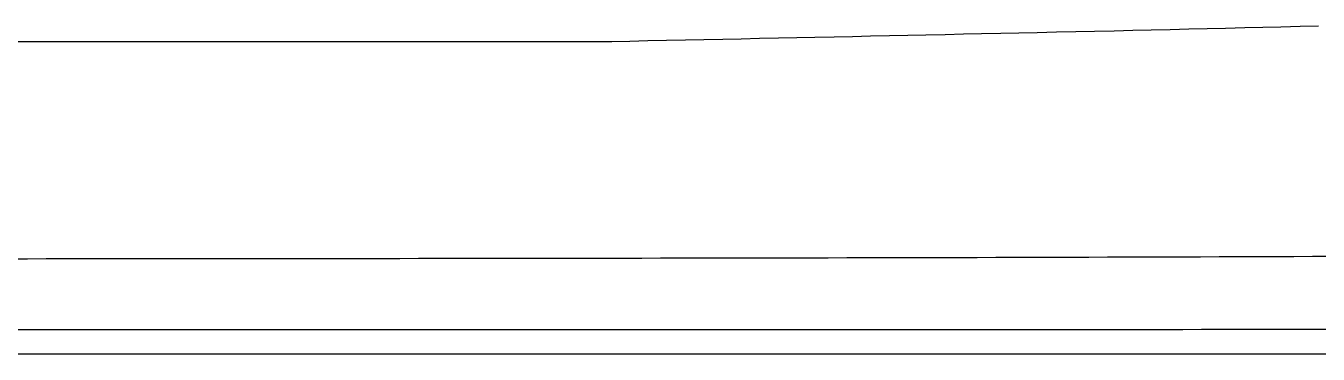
# Model space of a CAD drawing. Extents: x -4 to 218, y -16 to 16.
# Drawn here: x 148.73 to 155.67, y -15.92 to -14.16 of the extents above; entities that cross this region are included whole.
import ezdxf

# ---------------------------------------------------------------- set-up
doc = ezdxf.new("R2010")
doc.units = 0
doc.header["$MEASUREMENT"] = 0
doc.layers.add('Waterlines', color=7, linetype='Continuous')

msp = doc.modelspace()

# ---------------------------------------------------------------- linework, layer by layer
at = {"layer": 'Waterlines', "color": 135}
for points in [[(148.66174, -14.24241), (148.76186, -14.24241), (148.86336, -14.24241), (148.95966, -14.24241), (149.06114, -14.24241), (149.16243, -14.24241), (149.25911, -14.24241), (149.36089, -14.24241), (149.46277, -14.24241), (149.55794, -14.24241), (149.66061, -14.24241), (149.76241, -14.24241), (149.85831, -14.24241), (149.95995, -14.24241), (150.06128, -14.24241), (150.15775, -14.24241), (150.25966, -14.24241), (150.3609, -14.24241), (150.45724, -14.24241), (150.55998, -14.24241), (150.65932, -14.24241), (150.75671, -14.24241), (150.85878, -14.24241), (150.95865, -14.24241), (151.05655, -14.24241), (151.16051, -14.24241), (151.26231, -14.24241), (151.36308, -14.24241), (151.46696, -14.24241), (151.56544, -14.24241), (151.66748, -14.24241), (151.77013, -14.24241), (151.87462, -14.24241), (151.97159, -14.24039), (152.06949, -14.23835), (152.16965, -14.23626), (152.27156, -14.23413), (152.36882, -14.2321), (152.47067, -14.22997), (152.57024, -14.22789), (152.66757, -14.22585), (152.77, -14.2237), (152.86932, -14.22161), (152.96561, -14.21958), (153.06909, -14.2174), (153.16705, -14.21532), (153.26463, -14.21325), (153.36734, -14.21107), (153.46509, -14.20898), (153.56197, -14.20691), (153.66594, -14.20467), (153.76352, -14.20257), (153.86032, -14.20047), (153.96404, -14.19822), (154.06146, -14.19609), (154.15875, -14.19395), (154.26393, -14.19163), (154.36676, -14.18935), (154.46722, -14.18711), (154.57307, -14.18474), (154.6731, -14.18248), (154.77112, -14.18025), (154.87434, -14.17789), (154.97356, -14.1756), (155.07162, -14.17333), (155.17143, -14.17099), (155.27386, -14.16858), (155.37143, -14.16625), (155.46854, -14.16392), (155.57234, -14.1614), (155.67105, -14.15899)], [(155.73721, -15.39668), (155.63718, -15.39709), (155.5372, -15.39749), (155.43727, -15.39787), (155.3372, -15.39825), (155.23723, -15.39862), (155.13724, -15.39897), (155.03719, -15.39932), (154.93719, -15.39966), (154.83711, -15.39999), (154.73715, -15.40031), (154.63713, -15.40062), (154.5372, -15.40093), (154.43715, -15.40122), (154.33719, -15.40151), (154.23715, -15.40179), (154.13712, -15.40207), (154.03711, -15.40233), (153.93715, -15.40259), (153.83708, -15.40284), (153.73711, -15.40309), (153.63712, -15.40333), (153.53712, -15.40356), (153.43719, -15.40379), (153.33713, -15.40401), (153.23714, -15.40423), (153.13719, -15.40444), (153.03719, -15.40464), (152.93712, -15.40484), (152.83716, -15.40503), (152.73715, -15.40522), (152.63713, -15.40541), (152.53714, -15.40558), (152.43716, -15.40576), (152.33722, -15.40593), (152.23715, -15.40609), (152.13715, -15.40626), (152.03714, -15.40641), (151.93713, -15.40657), (151.83713, -15.40671), (151.73715, -15.40686), (151.63712, -15.407), (151.53709, -15.40714), (151.4371, -15.40727), (151.33716, -15.4074), (151.23714, -15.40753), (151.13712, -15.40766), (151.03711, -15.40778), (150.9371, -15.4079), (150.83711, -15.40801), (150.73714, -15.40812), (150.63713, -15.40823), (150.53719, -15.40834), (150.43715, -15.40844), (150.33711, -15.40855), (150.23715, -15.40864), (150.13718, -15.40874), (150.03711, -15.40884), (149.9371, -15.40893), (149.83714, -15.40902), (149.73715, -15.40911), (149.63705, -15.40919), (149.53705, -15.40928), (149.43709, -15.40936), (149.3371, -15.40944), (149.23709, -15.40952), (149.13705, -15.40959), (149.03706, -15.40967), (148.93707, -15.40974), (148.83708, -15.40981), (148.73698, -15.40988), (148.63705, -15.40995)], [(155.74146, -15.78866), (155.64151, -15.78872), (155.54146, -15.78878), (155.44148, -15.78883), (155.34142, -15.78888), (155.24149, -15.78892), (155.14149, -15.78896), (155.04146, -15.78901), (154.94138, -15.78905), (154.84148, -15.78909), (154.74141, -15.78913), (154.6414, -15.78916), (154.54143, -15.7892), (154.44148, -15.78924), (154.34137, -15.78928), (154.24142, -15.78931), (154.1414, -15.78934), (154.04143, -15.78938), (153.94144, -15.78941), (153.84135, -15.78944), (153.74141, -15.78947), (153.64143, -15.7895), (153.54144, -15.78953), (153.44145, -15.78956), (153.34142, -15.78958), (153.24142, -15.78961), (153.14145, -15.78963), (153.04146, -15.78965), (152.94141, -15.78967), (152.84146, -15.78969), (152.74142, -15.78971), (152.64142, -15.78973), (152.5414, -15.78975), (152.44142, -15.78976), (152.3414, -15.78977), (152.24135, -15.78979), (152.14139, -15.7898), (152.0414, -15.78981), (151.94133, -15.78981), (151.84138, -15.78982), (151.74136, -15.78982), (151.64131, -15.78983), (151.54129, -15.78983), (151.44128, -15.78983), (151.34129, -15.78983), (151.2413, -15.78983), (151.1413, -15.78982), (151.04131, -15.78982), (150.94119, -15.78981), (150.84128, -15.7898), (150.74126, -15.78979), (150.6412, -15.78978), (150.54123, -15.78976), (150.44124, -15.78975), (150.34122, -15.78973), (150.24126, -15.78971), (150.14122, -15.78969), (150.04121, -15.78967), (149.94118, -15.78965), (149.84122, -15.78962), (149.74115, -15.78959), (149.64117, -15.78956), (149.54118, -15.78953), (149.44118, -15.7895), (149.34119, -15.78946), (149.24118, -15.78943), (149.14114, -15.78939), (149.04111, -15.78935), (148.94113, -15.78931), (148.84116, -15.78927), (148.74107, -15.78923), (148.64114, -15.78919)], [(155.74663, -15.92031), (155.64661, -15.92031), (155.5466, -15.92031), (155.44656, -15.92031), (155.34653, -15.92031), (155.24652, -15.92031), (155.14647, -15.92031), (155.04645, -15.92031), (154.94641, -15.92031), (154.84639, -15.92031), (154.74638, -15.92031), (154.64638, -15.92031), (154.54634, -15.92031), (154.44635, -15.92031), (154.34631, -15.92031), (154.24631, -15.92031), (154.1463, -15.92031), (154.04623, -15.92031), (153.94624, -15.92031), (153.84619, -15.92031), (153.74617, -15.92031), (153.64616, -15.92031), (153.54616, -15.92031), (153.44611, -15.92031), (153.3461, -15.92031), (153.24606, -15.92031), (153.14607, -15.92031), (153.04601, -15.92031), (152.94601, -15.92031), (152.84599, -15.92031), (152.74596, -15.92031), (152.64594, -15.92031), (152.54593, -15.92031), (152.44589, -15.92031), (152.34589, -15.92031), (152.24583, -15.92031), (152.14583, -15.92031), (152.04581, -15.92031), (151.94582, -15.92031), (151.84578, -15.92031), (151.74577, -15.92031), (151.64571, -15.92031), (151.54572, -15.92031), (151.44568, -15.92031), (151.34566, -15.92031), (151.24565, -15.92031), (151.14565, -15.92031), (151.04562, -15.92031), (150.94557, -15.92031), (150.84555, -15.92031), (150.74551, -15.92031), (150.64549, -15.92031), (150.54547, -15.92031), (150.44545, -15.92031), (150.34543, -15.92031), (150.24541, -15.92031), (150.14537, -15.92031), (150.04535, -15.92031), (149.94534, -15.92031), (149.84534, -15.92031), (149.74529, -15.92031), (149.64531, -15.92031), (149.54526, -15.92031), (149.44522, -15.92031), (149.34521, -15.92031), (149.24519, -15.92031), (149.14516, -15.92031), (149.04514, -15.92031), (148.94513, -15.92031), (148.84508, -15.92031), (148.7451, -15.92031), (148.64507, -15.92031)], [(155.7485, -15.92031), (155.64847, -15.92031), (155.54842, -15.92031), (155.44839, -15.92031), (155.34836, -15.92031), (155.24828, -15.92031), (155.14828, -15.92031), (155.04823, -15.92031), (154.94818, -15.92031), (154.84816, -15.92031), (154.74811, -15.92031), (154.64807, -15.92031), (154.54799, -15.92031), (154.44798, -15.92031), (154.34793, -15.92031), (154.24792, -15.92031), (154.14784, -15.92031), (154.04784, -15.92031), (153.94778, -15.92031), (153.84773, -15.92031), (153.74771, -15.92031), (153.64767, -15.92031), (153.54761, -15.92031), (153.44759, -15.92031), (153.34758, -15.92031), (153.24756, -15.92031), (153.14749, -15.92031), (153.04745, -15.92031), (152.9474, -15.92031), (152.8474, -15.92031), (152.74733, -15.92031), (152.64726, -15.92031), (152.54724, -15.92031), (152.44724, -15.92031), (152.34721, -15.92031), (152.24712, -15.92031), (152.14711, -15.92031), (152.04709, -15.92031), (151.94705, -15.92031), (151.84692, -15.92031), (151.74693, -15.92031), (151.64687, -15.92031), (151.54689, -15.92031), (151.44682, -15.92031), (151.34677, -15.92031), (151.24675, -15.92031), (151.1467, -15.92031), (151.04669, -15.92031), (150.94666, -15.92031), (150.8466, -15.92031), (150.74657, -15.92031), (150.64653, -15.92031), (150.54646, -15.92031), (150.44644, -15.92031), (150.34637, -15.92031), (150.24637, -15.92031), (150.14635, -15.92031), (150.0463, -15.92031), (149.94626, -15.92031), (149.84622, -15.92031), (149.74615, -15.92031), (149.64609, -15.92031), (149.5461, -15.92031), (149.44606, -15.92031), (149.34602, -15.92031), (149.24599, -15.92031), (149.1459, -15.92031), (149.04536, -15.92031), (148.94585, -15.92031), (148.84583, -15.92031), (148.74577, -15.92031), (148.64572, -15.92031)], [(155.74904, -15.92031), (155.64906, -15.92031), (155.54893, -15.92031), (155.44902, -15.92031), (155.349, -15.92031), (155.24916, -15.92031), (155.14919, -15.92031), (155.04919, -15.92031), (154.94911, -15.92031), (154.84903, -15.92031), (154.74905, -15.92031), (154.64906, -15.92031), (154.549, -15.92031), (154.44904, -15.92031), (154.34901, -15.92031), (154.24899, -15.92031), (154.14897, -15.92031), (154.04903, -15.92031), (153.94872, -15.92031), (153.84892, -15.92031), (153.74898, -15.92031), (153.649, -15.92031), (153.549, -15.92031), (153.44899, -15.92031), (153.34898, -15.92031), (153.24895, -15.92031), (153.14897, -15.92031), (153.04893, -15.92031), (152.94893, -15.92031), (152.84895, -15.92031), (152.7489, -15.92031), (152.64891, -15.92031), (152.54886, -15.92031), (152.4489, -15.92031), (152.34888, -15.92031), (152.24886, -15.92031), (152.14888, -15.92031), (152.04886, -15.92031), (151.94888, -15.92031), (151.84883, -15.92031), (151.74881, -15.92031), (151.64883, -15.92031), (151.5488, -15.92031), (151.44879, -15.92031), (151.34875, -15.92031), (151.24878, -15.92031), (151.14879, -15.92031), (151.0488, -15.92031), (150.94878, -15.92031), (150.84877, -15.92031), (150.74873, -15.92031), (150.64876, -15.92031), (150.54872, -15.92031), (150.44873, -15.92031), (150.34869, -15.92031), (150.24875, -15.92031), (150.14871, -15.92031), (150.04869, -15.92031), (149.94868, -15.92031), (149.84866, -15.92031), (149.74863, -15.92031), (149.64864, -15.92031), (149.54868, -15.92031), (149.44861, -15.92031), (149.34865, -15.92031), (149.24864, -15.92031), (149.14867, -15.92031), (149.04861, -15.92031), (148.94861, -15.92031), (148.84856, -15.92031), (148.7486, -15.92031), (148.64857, -15.92031)], [(155.7619, -15.92031), (155.66182, -15.92031), (155.5618, -15.92031), (155.46164, -15.92031), (155.36154, -15.92031), (155.26151, -15.92031), (155.1615, -15.92031), (155.06151, -15.92031), (154.96146, -15.92031), (154.86143, -15.92031), (154.7614, -15.92031), (154.66139, -15.92031), (154.56139, -15.92031), (154.4614, -15.92031), (154.36139, -15.92031), (154.26138, -15.92031), (154.16135, -15.92031), (154.0614, -15.92031), (153.96144, -15.92031), (153.86137, -15.92031), (153.76134, -15.92031), (153.66133, -15.92031), (153.56128, -15.92031), (153.4613, -15.92031), (153.3613, -15.92031), (153.26125, -15.92031), (153.16127, -15.92031), (153.06125, -15.92031), (152.96123, -15.92031), (152.86121, -15.92031), (152.76123, -15.92031), (152.66118, -15.92031), (152.56126, -15.92031), (152.46126, -15.92031), (152.36122, -15.92031), (152.26122, -15.92031), (152.16121, -15.92031), (152.0612, -15.92031), (151.96123, -15.92031), (151.86115, -15.92031), (151.76112, -15.92031), (151.66116, -15.92031), (151.56113, -15.92031), (151.46109, -15.92031), (151.36116, -15.92031), (151.26115, -15.92031), (151.16116, -15.92031), (151.06111, -15.92031), (150.96111, -15.92031), (150.86107, -15.92031), (150.76106, -15.92031), (150.6611, -15.92031), (150.56108, -15.92031), (150.46106, -15.92031), (150.36105, -15.92031), (150.26106, -15.92031), (150.16107, -15.92031), (150.06097, -15.92031), (149.961, -15.92031), (149.86098, -15.92031), (149.761, -15.92031), (149.66095, -15.92031), (149.56099, -15.92031), (149.46097, -15.92031), (149.36096, -15.92031), (149.261, -15.92031), (149.16101, -15.92031), (149.061, -15.92031), (148.96101, -15.92031), (148.86099, -15.92031), (148.76089, -15.92031), (148.6609, -15.92031)], [(155.76312, -15.92031), (155.66309, -15.92031), (155.56306, -15.92031), (155.46312, -15.92031), (155.36311, -15.92031), (155.26309, -15.92031), (155.16307, -15.92031), (155.06311, -15.92031), (154.9631, -15.92031), (154.86313, -15.92031), (154.76303, -15.92031), (154.66307, -15.92031), (154.56305, -15.92031), (154.46306, -15.92031), (154.36307, -15.92031), (154.26308, -15.92031), (154.16306, -15.92031), (154.06308, -15.92031), (153.96306, -15.92031), (153.86307, -15.92031), (153.76306, -15.92031), (153.66304, -15.92031), (153.56306, -15.92031), (153.46306, -15.92031), (153.36304, -15.92031), (153.26306, -15.92031), (153.16306, -15.92031), (153.06303, -15.92031), (152.96301, -15.92031), (152.86299, -15.92031), (152.76302, -15.92031), (152.66304, -15.92031), (152.563, -15.92031), (152.46301, -15.92031), (152.36302, -15.92031), (152.26303, -15.92031), (152.16309, -15.92031), (152.06303, -15.92031), (151.96303, -15.92031), (151.86302, -15.92031), (151.76303, -15.92031), (151.66307, -15.92031), (151.56303, -15.92031), (151.46301, -15.92031), (151.36302, -15.92031), (151.26305, -15.92031), (151.16307, -15.92031), (151.06303, -15.92031), (150.96307, -15.92031), (150.86304, -15.92031), (150.76305, -15.92031), (150.66304, -15.92031), (150.56302, -15.92031), (150.46306, -15.92031), (150.36307, -15.92031), (150.26306, -15.92031), (150.16306, -15.92031), (150.06306, -15.92031), (149.96304, -15.92031), (149.86305, -15.92031), (149.763, -15.92031), (149.66302, -15.92031), (149.56302, -15.92031), (149.463, -15.92031), (149.36304, -15.92031), (149.26303, -15.92031), (149.16302, -15.92031), (149.06299, -15.92031), (148.963, -15.92031), (148.86302, -15.92031), (148.76302, -15.92031), (148.66302, -15.92031)], [(155.76405, -15.92031), (155.66411, -15.92031), (155.56404, -15.92031), (155.46405, -15.92031), (155.36406, -15.92031), (155.26402, -15.92031), (155.16399, -15.92031), (155.06403, -15.92031), (154.96402, -15.92031), (154.864, -15.92031), (154.76402, -15.92031), (154.66403, -15.92031), (154.564, -15.92031), (154.464, -15.92031), (154.36398, -15.92031), (154.26396, -15.92031), (154.16397, -15.92031), (154.06398, -15.92031), (153.964, -15.92031), (153.864, -15.92031), (153.76396, -15.92031), (153.66397, -15.92031), (153.56393, -15.92031), (153.46393, -15.92031), (153.36394, -15.92031), (153.26395, -15.92031), (153.16396, -15.92031), (153.06395, -15.92031), (152.96393, -15.92031), (152.86394, -15.92031), (152.76395, -15.92031), (152.66393, -15.92031), (152.56392, -15.92031), (152.46387, -15.92031), (152.36386, -15.92031), (152.26387, -15.92031), (152.16391, -15.92031), (152.06389, -15.92031), (151.96387, -15.92031), (151.86386, -15.92031), (151.76387, -15.92031), (151.66389, -15.92031), (151.56384, -15.92031), (151.46378, -15.92031), (151.36382, -15.92031), (151.26381, -15.92031), (151.1638, -15.92031), (151.06381, -15.92031), (150.96381, -15.92031), (150.8638, -15.92031), (150.76381, -15.92031), (150.66376, -15.92031), (150.56378, -15.92031), (150.46379, -15.92031), (150.36378, -15.92031), (150.26372, -15.92031), (150.16377, -15.92031), (150.06375, -15.92031), (149.96378, -15.92031), (149.86378, -15.92031), (149.76375, -15.92031), (149.6638, -15.92031), (149.5638, -15.92031), (149.46376, -15.92031), (149.36378, -15.92031), (149.26376, -15.92031), (149.16376, -15.92031), (149.06374, -15.92031), (148.96378, -15.92031), (148.86378, -15.92031), (148.76378, -15.92031), (148.66374, -15.92031)], [(155.67484, -15.92031), (155.57475, -15.92031), (155.47482, -15.92031), (155.37477, -15.92031), (155.2747, -15.92031), (155.1748, -15.92031), (155.07469, -15.92031), (154.97472, -15.92031), (154.87473, -15.92031), (154.77472, -15.92031), (154.67467, -15.92031), (154.57465, -15.92031), (154.47464, -15.92031), (154.37465, -15.92031), (154.2746, -15.92031), (154.17456, -15.92031), (154.07454, -15.92031), (153.97453, -15.92031), (153.87448, -15.92031), (153.77452, -15.92031), (153.67444, -15.92031), (153.57443, -15.92031), (153.47447, -15.92031), (153.3744, -15.92031), (153.27441, -15.92031), (153.17442, -15.92031), (153.07442, -15.92031), (152.97435, -15.92031), (152.87431, -15.92031), (152.77438, -15.92031), (152.67438, -15.92031), (152.57439, -15.92031), (152.47432, -15.92031), (152.37436, -15.92031), (152.27429, -15.92031), (152.17433, -15.92031), (152.07426, -15.92031), (151.97426, -15.92031), (151.87422, -15.92031), (151.77426, -15.92031), (151.67426, -15.92031), (151.5743, -15.92031), (151.47423, -15.92031), (151.37419, -15.92031), (151.27417, -15.92031), (151.17415, -15.92031), (151.07411, -15.92031), (150.97414, -15.92031), (150.87408, -15.92031), (150.77412, -15.92031), (150.67413, -15.92031), (150.57411, -15.92031), (150.47406, -15.92031), (150.37407, -15.92031), (150.27412, -15.92031), (150.17406, -15.92031), (150.07405, -15.92031), (149.97398, -15.92031), (149.87396, -15.92031), (149.774, -15.92031), (149.67397, -15.92031), (149.57399, -15.92031), (149.47397, -15.92031), (149.37393, -15.92031), (149.27393, -15.92031), (149.17387, -15.92031), (149.07388, -15.92031), (148.97388, -15.92031), (148.87386, -15.92031), (148.77388, -15.92031), (148.67386, -15.92031)], [(155.68752, -15.92031), (155.58746, -15.92031), (155.48737, -15.92031), (155.38728, -15.92031), (155.28722, -15.92031), (155.1871, -15.92031), (155.08701, -15.92031), (154.98697, -15.92031), (154.88689, -15.92031), (154.78679, -15.92031), (154.68668, -15.92031), (154.58661, -15.92031), (154.4865, -15.92031), (154.38643, -15.92031), (154.28632, -15.92031), (154.18623, -15.92031), (154.08618, -15.92031), (153.9861, -15.92031), (153.88603, -15.92031), (153.78592, -15.92031), (153.68582, -15.92031), (153.58574, -15.92031), (153.48563, -15.92031), (153.38557, -15.92031), (153.28546, -15.92031), (153.18538, -15.92031), (153.08531, -15.92031), (152.98526, -15.92031), (152.88515, -15.92031), (152.78505, -15.92031), (152.68497, -15.92031), (152.58487, -15.92031), (152.48474, -15.92031), (152.3847, -15.92031), (152.28461, -15.92031), (152.18452, -15.92031), (152.08444, -15.92031), (151.98433, -15.92031), (151.88426, -15.92031), (151.78415, -15.92031), (151.68407, -15.92031), (151.584, -15.92031), (151.48387, -15.92031), (151.38385, -15.92031), (151.28374, -15.92031), (151.18365, -15.92031), (151.08357, -15.92031), (150.98347, -15.92031), (150.88339, -15.92031), (150.78331, -15.92031), (150.68323, -15.92031), (150.58311, -15.92031), (150.48303, -15.92031), (150.38293, -15.92031), (150.28288, -15.92031), (150.1828, -15.92031), (150.0827, -15.92031), (149.98264, -15.92031), (149.88255, -15.92031), (149.78247, -15.92031), (149.68237, -15.92031), (149.58224, -15.92031), (149.48215, -15.92031), (149.3821, -15.92031), (149.28201, -15.92031), (149.18196, -15.92031), (149.08182, -15.92031), (148.98174, -15.92031), (148.88162, -15.92031), (148.78159, -15.92031), (148.68149, -15.92031)], [(155.6882, -15.92031), (155.5881, -15.92031), (155.48802, -15.92031), (155.38795, -15.92031), (155.28787, -15.92031), (155.18787, -15.92031), (155.0878, -15.92031), (154.9877, -15.92031), (154.88762, -15.92031), (154.78757, -15.92031), (154.68747, -15.92031), (154.58743, -15.92031), (154.48734, -15.92031), (154.38727, -15.92031), (154.28722, -15.92031), (154.18713, -15.92031), (154.08708, -15.92031), (153.98701, -15.92031), (153.88692, -15.92031), (153.78685, -15.92031), (153.68677, -15.92031), (153.5867, -15.92031), (153.48662, -15.92031), (153.38657, -15.92031), (153.28647, -15.92031), (153.18639, -15.92031), (153.08629, -15.92031), (152.98625, -15.92031), (152.88617, -15.92031), (152.7861, -15.92031), (152.68605, -15.92031), (152.58598, -15.92031), (152.48589, -15.92031), (152.38582, -15.92031), (152.28575, -15.92031), (152.1857, -15.92031), (152.08562, -15.92031), (151.98555, -15.92031), (151.8855, -15.92031), (151.78542, -15.92031), (151.68533, -15.92031), (151.58521, -15.92031), (151.48518, -15.92031), (151.38507, -15.92031), (151.285, -15.92031), (151.18497, -15.92031), (151.08485, -15.92031), (150.98477, -15.92031), (150.88474, -15.92031), (150.78464, -15.92031), (150.6846, -15.92031), (150.5845, -15.92031), (150.48441, -15.92031), (150.38437, -15.92031), (150.28433, -15.92031), (150.18425, -15.92031), (150.08414, -15.92031), (149.98413, -15.92031), (149.88409, -15.92031), (149.78397, -15.92031), (149.68385, -15.92031), (149.58382, -15.92031), (149.48373, -15.92031), (149.38365, -15.92031), (149.2836, -15.92031), (149.18352, -15.92031), (149.08345, -15.92031), (148.98337, -15.92031), (148.88333, -15.92031), (148.78326, -15.92031), (148.68315, -15.92031)], [(155.70119, -15.92031), (155.60112, -15.92031), (155.50116, -15.92031), (155.40114, -15.92031), (155.30112, -15.92031), (155.20108, -15.92031), (155.10109, -15.92031), (155.00105, -15.92031), (154.90106, -15.92031), (154.80099, -15.92031), (154.70102, -15.92031), (154.60094, -15.92031), (154.50092, -15.92031), (154.40088, -15.92031), (154.30087, -15.92031), (154.20085, -15.92031), (154.10081, -15.92031), (154.00076, -15.92031), (153.90076, -15.92031), (153.80074, -15.92031), (153.7007, -15.92031), (153.60066, -15.92031), (153.50064, -15.92031), (153.40062, -15.92031), (153.30058, -15.92031), (153.20062, -15.92031), (153.10057, -15.92031), (153.00052, -15.92031), (152.90053, -15.92031), (152.80048, -15.92031), (152.70044, -15.92031), (152.60042, -15.92031), (152.5004, -15.92031), (152.40034, -15.92031), (152.30034, -15.92031), (152.20029, -15.92031), (152.1003, -15.92031), (152.00029, -15.92031), (151.90027, -15.92031), (151.8002, -15.92031), (151.70021, -15.92031), (151.6002, -15.92031), (151.50012, -15.92031), (151.40009, -15.92031), (151.30005, -15.92031), (151.20006, -15.92031), (151.10002, -15.92031), (151.00002, -15.92031), (150.89998, -15.92031), (150.79999, -15.92031), (150.69992, -15.92031), (150.5999, -15.92031), (150.49991, -15.92031), (150.39989, -15.92031), (150.29984, -15.92031), (150.19983, -15.92031), (150.09978, -15.92031), (149.99974, -15.92031), (149.89973, -15.92031), (149.79973, -15.92031), (149.69972, -15.92031), (149.59966, -15.92031), (149.49965, -15.92031), (149.39961, -15.92031), (149.29959, -15.92031), (149.19955, -15.92031), (149.09958, -15.92031), (148.99954, -15.92031), (148.89949, -15.92031), (148.7995, -15.92031), (148.69946, -15.92031)], [(155.70627, -15.92031), (155.60628, -15.92031), (155.50641, -15.92031), (155.40627, -15.92031), (155.30621, -15.92031), (155.20625, -15.92031), (155.1062, -15.92031), (155.00621, -15.92031), (154.90616, -15.92031), (154.8062, -15.92031), (154.70615, -15.92031), (154.60616, -15.92031), (154.50613, -15.92031), (154.40614, -15.92031), (154.30614, -15.92031), (154.20613, -15.92031), (154.10608, -15.92031), (154.00613, -15.92031), (153.90611, -15.92031), (153.80611, -15.92031), (153.70607, -15.92031), (153.60614, -15.92031), (153.50609, -15.92031), (153.40608, -15.92031), (153.30609, -15.92031), (153.20605, -15.92031), (153.10606, -15.92031), (153.00609, -15.92031), (152.9061, -15.92031), (152.80609, -15.92031), (152.7061, -15.92031), (152.60606, -15.92031), (152.50598, -15.92031), (152.40608, -15.92031), (152.30605, -15.92031), (152.20601, -15.92031), (152.10603, -15.92031), (152.00603, -15.92031), (151.90604, -15.92031), (151.80605, -15.92031), (151.70599, -15.92031), (151.60599, -15.92031), (151.50598, -15.92031), (151.40598, -15.92031), (151.306, -15.92031), (151.20598, -15.92031), (151.10596, -15.92031), (151.00598, -15.92031), (150.90598, -15.92031), (150.806, -15.92031), (150.70601, -15.92031), (150.60597, -15.92031), (150.50594, -15.92031), (150.40593, -15.92031), (150.30591, -15.92031), (150.20595, -15.92031), (150.1059, -15.92031), (150.00591, -15.92031), (149.90594, -15.92031), (149.80595, -15.92031), (149.70593, -15.92031), (149.6059, -15.92031), (149.50587, -15.92031), (149.40591, -15.92031), (149.30585, -15.92031), (149.20589, -15.92031), (149.10591, -15.92031), (149.00591, -15.92031), (148.90585, -15.92031), (148.80585, -15.92031), (148.70586, -15.92031)], [(155.72356, -15.92031), (155.62338, -15.92031), (155.52313, -15.92031), (155.42296, -15.92031), (155.32278, -15.92031), (155.22264, -15.92031), (155.12242, -15.92031), (155.02228, -15.92031), (154.922, -15.92031), (154.82193, -15.92031), (154.72173, -15.92031), (154.62148, -15.92031), (154.52127, -15.92031), (154.42107, -15.92031), (154.32092, -15.92031), (154.22069, -15.92031), (154.12053, -15.92031), (154.02042, -15.92031), (153.92018, -15.92031), (153.81996, -15.92031), (153.71985, -15.92031), (153.61964, -15.92031), (153.51962, -15.92031), (153.41968, -15.92031), (153.31976, -15.92031), (153.22003, -15.92031), (153.12009, -15.92031), (153.02017, -15.92031), (152.92007, -15.92031), (152.81963, -15.92031), (152.71878, -15.92031), (152.61858, -15.92031), (152.51924, -15.92031), (152.41928, -15.92031), (152.3183, -15.92031), (152.21837, -15.92031), (152.11879, -15.92031), (152.01781, -15.92031), (151.91818, -15.92031), (151.81813, -15.92031), (151.71725, -15.92031), (151.61806, -15.92031), (151.51717, -15.92031), (151.41772, -15.92031), (151.31683, -15.92031), (151.21742, -15.92031), (151.11662, -15.92031), (151.01706, -15.92031), (150.91623, -15.92031), (150.81638, -15.92031), (150.71652, -15.92031), (150.61604, -15.92031), (150.51622, -15.92031), (150.41563, -15.92031), (150.31554, -15.92031), (150.21585, -15.92031), (150.1151, -15.92031), (150.01523, -15.92031), (149.91525, -15.92031), (149.81488, -15.92031), (149.71484, -15.92031), (149.61446, -15.92031), (149.51463, -15.92031), (149.41406, -15.92031), (149.31435, -15.92031), (149.21385, -15.92031), (149.11403, -15.92031), (149.01357, -15.92031), (148.91376, -15.92031), (148.81367, -15.92031), (148.71326, -15.92031)], [(155.71477, -15.92031), (155.61473, -15.92031), (155.51474, -15.92031), (155.41472, -15.92031), (155.3147, -15.92031), (155.21471, -15.92031), (155.11475, -15.92031), (155.01471, -15.92031), (154.9147, -15.92031), (154.81471, -15.92031), (154.71472, -15.92031), (154.61473, -15.92031), (154.51471, -15.92031), (154.41464, -15.92031), (154.31464, -15.92031), (154.21466, -15.92031), (154.11467, -15.92031), (154.01468, -15.92031), (153.91466, -15.92031), (153.81467, -15.92031), (153.71466, -15.92031), (153.61467, -15.92031), (153.51463, -15.92031), (153.41464, -15.92031), (153.31462, -15.92031), (153.21463, -15.92031), (153.11462, -15.92031), (153.01462, -15.92031), (152.9146, -15.92031), (152.81462, -15.92031), (152.71463, -15.92031), (152.61459, -15.92031), (152.5146, -15.92031), (152.4146, -15.92031), (152.31458, -15.92031), (152.21461, -15.92031), (152.11455, -15.92031), (152.01457, -15.92031), (151.9146, -15.92031), (151.81462, -15.92031), (151.71455, -15.92031), (151.61456, -15.92031), (151.51456, -15.92031), (151.41457, -15.92031), (151.31454, -15.92031), (151.21458, -15.92031), (151.11455, -15.92031), (151.01457, -15.92031), (150.91454, -15.92031), (150.81458, -15.92031), (150.71449, -15.92031), (150.61452, -15.92031), (150.5145, -15.92031), (150.41452, -15.92031), (150.3145, -15.92031), (150.21449, -15.92031), (150.11452, -15.92031), (150.01451, -15.92031), (149.91452, -15.92031), (149.81448, -15.92031), (149.71451, -15.92031), (149.61447, -15.92031), (149.51445, -15.92031), (149.41444, -15.92031), (149.31447, -15.92031), (149.21446, -15.92031), (149.11443, -15.92031), (149.01447, -15.92031), (148.91444, -15.92031), (148.81442, -15.92031), (148.71445, -15.92031)], [(155.71574, -15.92031), (155.61578, -15.92031), (155.51575, -15.92031), (155.41576, -15.92031), (155.31572, -15.92031), (155.21571, -15.92031), (155.11575, -15.92031), (155.01578, -15.92031), (154.91577, -15.92031), (154.81575, -15.92031), (154.71576, -15.92031), (154.61574, -15.92031), (154.51569, -15.92031), (154.4157, -15.92031), (154.31566, -15.92031), (154.21568, -15.92031), (154.11563, -15.92031), (154.01556, -15.92031), (153.9156, -15.92031), (153.81557, -15.92031), (153.71552, -15.92031), (153.61548, -15.92031), (153.51546, -15.92031), (153.41534, -15.92031), (153.31538, -15.92031), (153.21541, -15.92031), (153.11548, -15.92031), (153.01591, -15.92031), (152.9158, -15.92031), (152.81581, -15.92031), (152.71571, -15.92031), (152.61574, -15.92031), (152.51569, -15.92031), (152.41563, -15.92031), (152.31549, -15.92031), (152.2155, -15.92031), (152.11551, -15.92031), (152.01552, -15.92031), (151.9155, -15.92031), (151.81552, -15.92031), (151.71548, -15.92031), (151.61546, -15.92031), (151.51547, -15.92031), (151.41544, -15.92031), (151.31544, -15.92031), (151.2155, -15.92031), (151.11545, -15.92031), (151.01547, -15.92031), (150.91548, -15.92031), (150.81541, -15.92031), (150.71539, -15.92031), (150.61537, -15.92031), (150.5154, -15.92031), (150.41536, -15.92031), (150.31532, -15.92031), (150.21536, -15.92031), (150.11533, -15.92031), (150.01535, -15.92031), (149.91533, -15.92031), (149.81532, -15.92031), (149.71532, -15.92031), (149.61534, -15.92031), (149.5153, -15.92031), (149.41533, -15.92031), (149.31532, -15.92031), (149.2153, -15.92031), (149.11525, -15.92031), (149.0153, -15.92031), (148.91527, -15.92031), (148.81526, -15.92031), (148.71527, -15.92031)], [(155.72366, -15.92031), (155.62366, -15.92031), (155.52361, -15.92031), (155.42357, -15.92031), (155.32352, -15.92031), (155.22346, -15.92031), (155.12343, -15.92031), (155.02339, -15.92031), (154.92332, -15.92031), (154.82327, -15.92031), (154.72324, -15.92031), (154.62323, -15.92031), (154.52315, -15.92031), (154.42313, -15.92031), (154.32309, -15.92031), (154.22302, -15.92031), (154.12297, -15.92031), (154.02292, -15.92031), (153.9229, -15.92031), (153.82283, -15.92031), (153.72282, -15.92031), (153.62276, -15.92031), (153.52274, -15.92031), (153.42268, -15.92031), (153.3226, -15.92031), (153.22258, -15.92031), (153.12256, -15.92031), (153.02252, -15.92031), (152.92242, -15.92031), (152.82243, -15.92031), (152.72235, -15.92031), (152.62231, -15.92031), (152.52228, -15.92031), (152.42223, -15.92031), (152.32219, -15.92031), (152.22212, -15.92031), (152.12209, -15.92031), (152.02208, -15.92031), (151.922, -15.92031), (151.82199, -15.92031), (151.72198, -15.92031), (151.62192, -15.92031), (151.52184, -15.92031), (151.42181, -15.92031), (151.32178, -15.92031), (151.22171, -15.92031), (151.1217, -15.92031), (151.02164, -15.92031), (150.92159, -15.92031), (150.82153, -15.92031), (150.72148, -15.92031), (150.62146, -15.92031), (150.52141, -15.92031), (150.42134, -15.92031), (150.3213, -15.92031), (150.22125, -15.92031), (150.12125, -15.92031), (150.02118, -15.92031), (149.92113, -15.92031), (149.82112, -15.92031), (149.72104, -15.92031), (149.621, -15.92031), (149.52097, -15.92031), (149.4209, -15.92031), (149.32088, -15.92031), (149.22084, -15.92031), (149.12083, -15.92031), (149.02077, -15.92031), (148.92073, -15.92031), (148.82069, -15.92031), (148.72061, -15.92031)], [(155.72563, -15.92031), (155.62556, -15.92031), (155.5255, -15.92031), (155.42543, -15.92031), (155.32539, -15.92031), (155.22533, -15.92031), (155.12526, -15.92031), (155.02521, -15.92031), (154.92511, -15.92031), (154.82509, -15.92031), (154.72499, -15.92031), (154.62497, -15.92031), (154.52486, -15.92031), (154.4248, -15.92031), (154.32474, -15.92031), (154.22464, -15.92031), (154.1246, -15.92031), (154.02454, -15.92031), (153.92448, -15.92031), (153.82439, -15.92031), (153.72435, -15.92031), (153.62431, -15.92031), (153.52422, -15.92031), (153.42419, -15.92031), (153.32408, -15.92031), (153.22403, -15.92031), (153.12396, -15.92031), (153.02391, -15.92031), (152.92387, -15.92031), (152.82379, -15.92031), (152.72372, -15.92031), (152.62367, -15.92031), (152.52359, -15.92031), (152.42352, -15.92031), (152.32346, -15.92031), (152.2234, -15.92031), (152.12335, -15.92031), (152.02322, -15.92031), (151.92319, -15.92031), (151.82315, -15.92031), (151.72308, -15.92031), (151.62302, -15.92031), (151.52299, -15.92031), (151.42287, -15.92031), (151.3228, -15.92031), (151.22282, -15.92031), (151.12271, -15.92031), (151.02263, -15.92031), (150.92262, -15.92031), (150.82253, -15.92031), (150.72241, -15.92031), (150.62241, -15.92031), (150.52229, -15.92031), (150.42227, -15.92031), (150.32219, -15.92031), (150.22212, -15.92031), (150.12207, -15.92031), (150.02202, -15.92031), (149.92191, -15.92031), (149.82187, -15.92031), (149.7218, -15.92031), (149.62173, -15.92031), (149.52167, -15.92031), (149.42159, -15.92031), (149.32158, -15.92031), (149.2215, -15.92031), (149.12143, -15.92031), (149.02138, -15.92031), (148.9213, -15.92031), (148.82123, -15.92031), (148.72118, -15.92031)], [(155.72748, -15.92031), (155.62737, -15.92031), (155.52736, -15.92031), (155.42726, -15.92031), (155.32719, -15.92031), (155.22711, -15.92031), (155.12703, -15.92031), (155.02699, -15.92031), (154.92693, -15.92031), (154.82684, -15.92031), (154.72673, -15.92031), (154.62672, -15.92031), (154.52661, -15.92031), (154.42659, -15.92031), (154.32651, -15.92031), (154.22641, -15.92031), (154.12637, -15.92031), (154.02629, -15.92031), (153.92625, -15.92031), (153.82617, -15.92031), (153.72614, -15.92031), (153.62599, -15.92031), (153.52596, -15.92031), (153.42592, -15.92031), (153.32585, -15.92031), (153.22578, -15.92031), (153.12567, -15.92031), (153.0256, -15.92031), (152.92558, -15.92031), (152.82547, -15.92031), (152.72542, -15.92031), (152.6254, -15.92031), (152.5253, -15.92031), (152.42525, -15.92031), (152.3252, -15.92031), (152.22507, -15.92031), (152.12505, -15.92031), (152.02496, -15.92031), (151.92493, -15.92031), (151.82486, -15.92031), (151.72479, -15.92031), (151.62476, -15.92031), (151.52466, -15.92031), (151.42464, -15.92031), (151.32454, -15.92031), (151.22447, -15.92031), (151.1244, -15.92031), (151.02435, -15.92031), (150.92427, -15.92031), (150.82423, -15.92031), (150.72418, -15.92031), (150.6241, -15.92031), (150.524, -15.92031), (150.42395, -15.92031), (150.3239, -15.92031), (150.22385, -15.92031), (150.12378, -15.92031), (150.02373, -15.92031), (149.92365, -15.92031), (149.82358, -15.92031), (149.72353, -15.92031), (149.62341, -15.92031), (149.52339, -15.92031), (149.42328, -15.92031), (149.32326, -15.92031), (149.22319, -15.92031), (149.12312, -15.92031), (149.02309, -15.92031), (148.92299, -15.92031), (148.82294, -15.92031), (148.7229, -15.92031)], [(155.72342, -15.92031), (155.62335, -15.92031), (155.5233, -15.92031), (155.42334, -15.92031), (155.32333, -15.92031), (155.22327, -15.92031), (155.12331, -15.92031), (155.02328, -15.92031), (154.92332, -15.92031), (154.82329, -15.92031), (154.7233, -15.92031), (154.62331, -15.92031), (154.5233, -15.92031), (154.42332, -15.92031), (154.32324, -15.92031), (154.22328, -15.92031), (154.12321, -15.92031), (154.02321, -15.92031), (153.92322, -15.92031), (153.82323, -15.92031), (153.72319, -15.92031), (153.62321, -15.92031), (153.52318, -15.92031), (153.42317, -15.92031), (153.32321, -15.92031), (153.22318, -15.92031), (153.12312, -15.92031), (153.02316, -15.92031), (152.92316, -15.92031), (152.82317, -15.92031), (152.72314, -15.92031), (152.62318, -15.92031), (152.52312, -15.92031), (152.42317, -15.92031), (152.32315, -15.92031), (152.22313, -15.92031), (152.12312, -15.92031), (152.02318, -15.92031), (151.92311, -15.92031), (151.8231, -15.92031), (151.72313, -15.92031), (151.62311, -15.92031), (151.5231, -15.92031), (151.42311, -15.92031), (151.32309, -15.92031), (151.22313, -15.92031), (151.12308, -15.92031), (151.02309, -15.92031), (150.92308, -15.92031), (150.82307, -15.92031), (150.72302, -15.92031), (150.62306, -15.92031), (150.52304, -15.92031), (150.42305, -15.92031), (150.32307, -15.92031), (150.22301, -15.92031), (150.12305, -15.92031), (150.02301, -15.92031), (149.92299, -15.92031), (149.82301, -15.92031), (149.72304, -15.92031), (149.62302, -15.92031), (149.52303, -15.92031), (149.42297, -15.92031), (149.32297, -15.92031), (149.22295, -15.92031), (149.12296, -15.92031), (149.0229, -15.92031), (148.92299, -15.92031), (148.82297, -15.92031), (148.72295, -15.92031)], [(155.72847, -15.92031), (155.62825, -15.92031), (155.52827, -15.92031), (155.42824, -15.92031), (155.32825, -15.92031), (155.22893, -15.92031), (155.12885, -15.92031), (155.02878, -15.92031), (154.9287, -15.92031), (154.82864, -15.92031), (154.72859, -15.92031), (154.62862, -15.92031), (154.52859, -15.92031), (154.4286, -15.92031), (154.32858, -15.92031), (154.22859, -15.92031), (154.12856, -15.92031), (154.02863, -15.92031), (153.92862, -15.92031), (153.8286, -15.92031), (153.72855, -15.92031), (153.62856, -15.92031), (153.52855, -15.92031), (153.42857, -15.92031), (153.32857, -15.92031), (153.22856, -15.92031), (153.12854, -15.92031), (153.02858, -15.92031), (152.92856, -15.92031), (152.82852, -15.92031), (152.72856, -15.92031), (152.62852, -15.92031), (152.5285, -15.92031), (152.4285, -15.92031), (152.32851, -15.92031), (152.22847, -15.92031), (152.12852, -15.92031), (152.02849, -15.92031), (151.92848, -15.92031), (151.82846, -15.92031), (151.7285, -15.92031), (151.62846, -15.92031), (151.52844, -15.92031), (151.42845, -15.92031), (151.32841, -15.92031), (151.22844, -15.92031), (151.12846, -15.92031), (151.02841, -15.92031), (150.92841, -15.92031), (150.82841, -15.92031), (150.72842, -15.92031), (150.62842, -15.92031), (150.5284, -15.92031), (150.42839, -15.92031), (150.32837, -15.92031), (150.22838, -15.92031), (150.12836, -15.92031), (150.0284, -15.92031), (149.92834, -15.92031), (149.82835, -15.92031), (149.72842, -15.92031), (149.62836, -15.92031), (149.52829, -15.92031), (149.42836, -15.92031), (149.32828, -15.92031), (149.22829, -15.92031), (149.1283, -15.92031), (149.02834, -15.92031), (148.9283, -15.92031), (148.82828, -15.92031), (148.7283, -15.92031)]]:
    msp.add_lwpolyline(points, dxfattribs=at)

doc.saveas('drawing.dxf')
